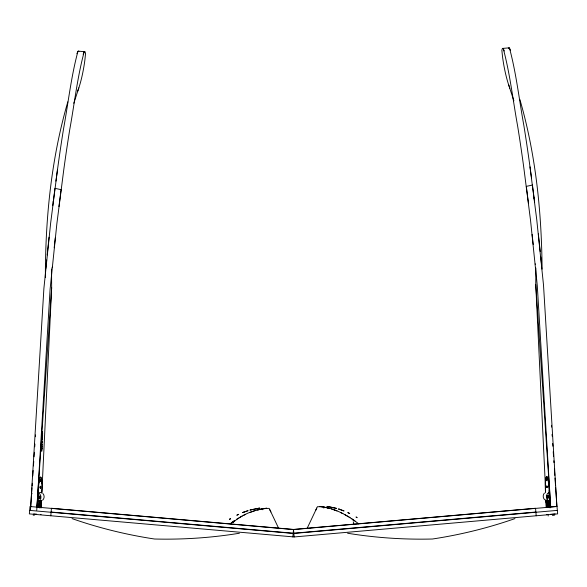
<?xml version="1.0" encoding="UTF-8"?>
<svg xmlns="http://www.w3.org/2000/svg" width="587" height="587" viewBox="0 0 587 587"><rect width="100%" height="100%" fill="white"/><g stroke="black" fill="none" stroke-linecap="round" stroke-linejoin="round"><path stroke-width="0.88" d="M545.624 490.937L535.755 284.519L535.865 268.039M542.08 269.139C541.64 212.01 535.799 154.447 519.855 99.438M41.993 446.443L41.934 445.915L41.816 446.553M38.5 497.255L39.38 497.035L39.373 496.25L39.571 497.05L40.349 497.072L39.556 497.306L39.292 498.084L39.329 497.292L38.551 496.998M37.164 507.329L37.884 490.974L37.465 507.344M38.522 507.117L38.793 500.946M39.087 507.146L39.358 500.975M39.689 507.711L39.989 500.726L41.119 500.652L40.811 507.601L40.246 507.733L40.554 500.755M41.516 500.3L40.914 507.329M41.824 493.256L41.941 490.615A13.508 1.812 -87.3 0 0 41.919 482.338L41.677 479.843A14.154 1.893 -87.3 0 0 39.388 480.085L38.933 482.631M37.817 501.577L38.221 492.853A4.674 4.645 83.1 0 1 37.817 501.577L38.148 496.331M39.623 507.887L39.938 500.865M41.134 507.938L41.479 500.63M41.875 492.405L51.656 287.813L51.531 268.861M31.955 493.865L31.992 493.469M42.227 438.694L42.301 437.19M41.963 444.814C41.985 441.93 41.875 447.632 42.176 443.757M30.509 509.67L43.893 288.459L50.629 223.236L57.423 170.149A389.724 77.227 -85.5 0 1 63.535 128.891C68.231 103.129 71.115 76.64 77.924 51.421A11.711 2.01 -84.5 0 1 78.878 51.495M36.739 510.213L50.122 289.002L56.858 223.779L63.645 170.692A389.724 77.227 -85.5 0 1 69.765 129.434C74.461 103.672 77.345 77.183 84.154 51.964A11.711 2.01 -84.5 0 1 85.108 52.038L85.555 53.534L84.91 59.764A31.676 5.672 -79.9 0 1 83.361 69.692L82.716 73.001A31.676 5.672 -79.9 0 1 78.834 87.889L73.786 103.275M30.693 506.933L31.977 487.797M32.102 485.97L32.285 483.24M32.777 475.947L33.143 470.473M33.444 465.917L33.752 461.36M34.061 456.803L34.362 452.247M34.728 446.78L34.912 444.043M35.403 436.75L35.528 434.93M36.922 507.484L38.023 491.077M38.39 485.603L51.656 287.813M337.011 510.976L334.186 509.898M50.798 515.775L51.451 508.261L293.515 529.437L535.549 508.261L536.202 515.775M292.854 536.951L293.515 529.437L294.146 536.951L557.65 513.896L557.004 506.515L293.5 529.569L29.996 506.515L29.35 513.896L294.146 536.951M52.155 267.584L52.192 267.144M45.779 268.545L46.652 259.99M47.173 254.941L49.066 237.199M54.195 247.773L55.295 237.75M53.175 202.148L53.307 201.15M59.404 202.698L59.529 201.701M52.749 205.707L54.965 188.332L61.092 189.667L58.935 206.609M55.897 181.163L57.423 170.149M38.632 482.617L39.094 480.063A14.154 1.893 -87.3 0 1 41.222 478.867M67.813 101.874C51.26 158.732 45.353 218.313 45.368 277.38M77.557 91.528L78.834 87.889M233.208 522.305C242.35 514.241 256.644 508.423 269.176 508.371L278.84 528.733M508.408 48.501L508.533 48.2A11.711 2.01 84.5 0 1 509.487 48.127C516.296 73.346 519.179 99.834 523.875 125.596A389.724 77.227 85.5 0 1 529.995 166.855L536.782 219.942L543.518 285.165L556.902 506.376L550.672 506.919L535.755 284.519M233.897 521.073L233.465 522.107L233.67 521.219L230.126 523.765M76.89 53.74L77.924 51.421M83.119 54.283L84.154 51.964M310.604 528.483L307.074 528.483L317.413 506.698C332.264 506.618 346.286 514.513 357.923 523.222M323.819 508.071L324.193 507.278M315.711 510.294L316.76 508.078M544.442 493.051C542.674 494.892 542.814 498.106 544.751 499.772M42.572 500.241C44.517 498.576 44.656 495.355 42.888 493.52M231.586 522.709L234.646 520.581M236.48 519.385L237.64 518.673M238.799 517.991L242.24 516.068M554.686 515.078L552.477 515.474M243.759 515.269L245.718 514.337M249.578 512.649L255.176 510.631M514.982 518.592C488.179 527.955 460.502 534.779 432.428 539.013C404.054 539.717 375.607 537.802 347.592 533.238M256.959 510.103L266.762 508.063M258.104 509.773L259.315 509.501M260.312 509.245L263.115 508.65M239.408 533.238C211.393 537.802 182.946 539.717 154.572 539.013C126.499 534.779 98.821 527.955 72.018 518.592M38.309 492.845L41.369 492.442M502.597 48.42L509.142 47.848M293.816 533.209L535.88 512.033M293.838 533.436L557.342 510.382M546.6 514.66L548.067 514.528M550.386 514.329L555.089 513.918M307.074 528.483L307.984 528.41M548.485 515.826L548.023 515.826M545.506 492.787L545.389 490.145A13.508 1.812 87.3 0 1 545.411 481.868L545.653 479.381A14.154 1.893 87.3 0 1 547.942 479.623L548.397 482.169A13.508 1.812 87.3 0 1 549.153 490.527L550.202 507.777M547.708 507.417L547.392 500.403L548.537 500.484L548.845 507.535M546.211 500.19L546.519 507.131L548.273 507.395M547.686 495.788L547.994 496.573M546.981 496.609L547.759 496.58L547.73 495.795M547.95 496.565L548.83 496.793L547.964 496.822M40.554 500.623L41.119 500.652M42.697 433.69L42.374 435.018L42.602 434.644M42.271 437.748L42.249 438.137M78.269 51.142L84.814 51.715M51.12 512.033L293.184 533.209M29.658 510.382L293.162 533.436M33.716 513.904L36.643 514.161M40.628 514.506L41.039 514.542M34.303 515.283L33.18 515.078M549.417 501.1L549.505 501.115A4.674 4.645 -83.1 0 1 549.109 492.39L549.505 501.115M319.827 506.383L328.485 508.093M323.474 506.97L326.269 507.594M327.275 507.821L329.623 508.43M331.406 508.951L334.186 509.912M340.871 512.656L342.83 513.588M344.349 514.388L347.79 516.311M348.949 516.993L350.101 517.712M351.943 518.901L355.003 521.029M358.312 523.531L358.701 523.831M513.882 100.847L508.577 84.594A31.676 5.672 79.9 0 1 504.703 69.706L504.05 66.397A31.676 5.672 79.9 0 1 502.501 56.469L501.856 50.24L502.311 48.743A11.711 2.01 84.5 0 1 503.264 48.67C510.066 73.889 512.95 100.377 517.646 126.139A389.724 77.227 85.5 0 1 523.765 167.398L530.553 220.485L537.288 285.708L550.672 506.919M269.829 509.758L270.878 511.967M262.396 508.958L262.771 509.751M509.487 48.127L510.521 50.445M503.264 48.67L504.292 50.988M352.692 519.392L353.374 520.625M508.577 84.594L509.854 88.233M353.264 521.792L353.968 524.705M529.995 166.855L531.514 177.868M534.662 202.412L532.446 185.037L526.326 186.373L528.483 203.315M534.111 197.856L534.236 198.854M41.383 479.828L41.618 482.316A13.508 1.812 -87.3 0 1 41.692 483.791M532.115 234.455L533.216 244.478M538.345 233.905L540.245 251.647M540.766 256.695L541.632 265.251M535.219 263.849L535.263 264.289M551.457 425.252L551.582 427.079M552.073 434.365L552.191 436.192M552.683 443.486L552.866 446.215M553.233 451.689L553.541 456.246M553.842 460.802L553.967 462.622M554.392 469.006L554.825 475.382M555.009 478.119L555.493 485.412M555.618 487.232L556.902 506.376M546.064 500.073L546.196 502.817M549.139 494.995L549.219 496.741M549.153 490.527L549.909 507.792M547.972 500.506L548.28 507.557M547.341 500.263L547.642 507.241M546.776 500.161L547.084 507.271M545.815 499.831L546.123 506.874M548.001 496.829L547.766 497.622L547.774 496.837L547.018 496.617M38.001 490.967A13.508 1.812 -87.3 0 1 38.757 482.609M38.302 490.981A13.508 1.812 -87.3 0 1 39.058 482.624M545.594 486.601A13.508 1.812 87.3 0 1 545.602 484.921M549.447 490.512A13.508 1.812 87.3 0 0 548.698 482.154L548.236 479.601A14.154 1.893 87.3 0 0 545.947 479.374M546.24 479.293C546.314 483.189 546.842 478.097 546.24 479.293M546.541 486.219C546.636 490.196 547.121 484.877 546.541 486.219M546.651 479.278C546.739 483.255 547.238 477.928 546.651 479.278M546.959 486.205C547.047 490.174 547.532 484.862 546.959 486.205M42.051 446.054C41.714 449.092 41.831 444.308 42 446.061M40.063 487.247C40.239 490.541 40.547 483.842 40.063 487.247M40.364 480.327C40.54 483.629 40.841 476.945 40.364 480.327M40.474 487.269C40.657 490.563 40.936 483.901 40.474 487.269M40.782 480.342C40.951 483.615 41.251 477.055 40.782 480.342M41.56 450.655L41.787 451.242L41.882 449.415L41.56 450.655M41.699 448.064L41.89 449.224L41.993 447.316L41.699 448.064M41.993 442.312L42.227 442.708L41.993 442.312M42.029 441.571C42.425 442.679 42.227 438.797 42.029 441.571M42.169 438.922L42.403 439.318L42.169 438.922M42.323 435.987L42.513 437.146L42.616 435.238L42.323 435.987M42.469 433.155L42.447 433.602L42.535 431.827L42.469 433.155M41.853 448.02L41.824 448.534L41.853 448.02M42.477 435.943L42.447 436.457L42.477 435.943M230.031 518.996L229.429 519.385L230.581 518.673L230.031 518.996M236.921 515.151L238.667 514.337L236.921 515.151M243.935 512.069L242.519 512.649L248.125 510.631L243.935 512.069M251.053 509.773L249.908 510.103L259.711 508.063L251.053 509.773M328.353 506.574L326.878 506.383L336.681 508.43L328.353 506.574M339.103 509.142L338.464 508.951L344.07 510.976L339.103 509.142M349.669 513.471L347.922 512.656L349.669 513.471M356.558 517.316L356.008 516.993L357.16 517.712L356.558 517.316M38.456 496.529A1.203 1.196 83.1 0 0 39.3 498.436A1.203 1.196 83.1 0 0 40.51 496.756A1.203 1.196 83.1 0 0 38.456 496.529M548.75 497.519A1.203 1.196 -83.1 0 0 548.009 495.575A1.203 1.196 -83.1 0 0 546.702 497.196A1.203 1.196 -83.1 0 0 548.75 497.519M548.838 497.527A1.203 1.196 -83.1 0 0 548.097 495.589A1.203 1.196 -83.1 0 0 546.791 497.211A1.203 1.196 -83.1 0 0 548.838 497.527"/></g></svg>
